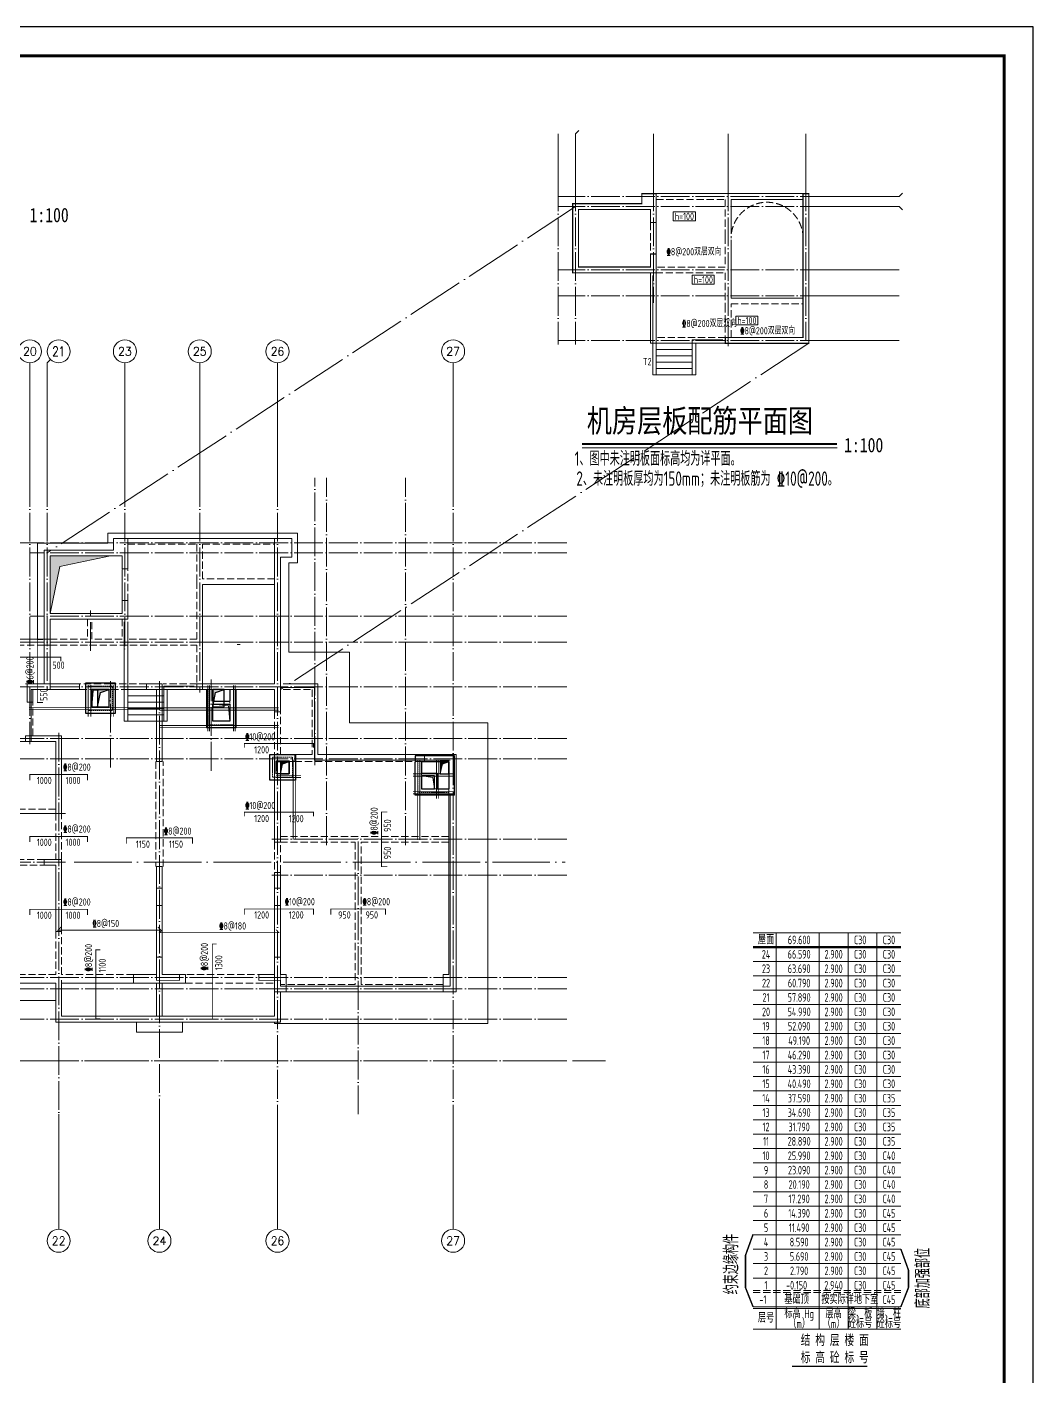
# Model space of a CAD drawing. Extents: x -129922 to 1190196, y -520662 to 139923.
# Drawn here: x 619136 to 654076, y -447265 to -400384 of the extents above; entities that cross this region are included whole.
import ezdxf
from ezdxf.enums import TextEntityAlignment as Align

# ---------------------------------------------------------------- set-up
doc = ezdxf.new("R2010")
doc.units = 0
doc.header["$LTSCALE"] = 1000
doc.header["$MEASUREMENT"] = 0
doc.linetypes.add('DASH', pattern=[0.35, 0.25, -0.1])
doc.linetypes.add('DOTE', pattern=[2.42, 2, -0.2, 0.02, -0.2])
for name, color, linetype, lineweight in [('A-平面-屋面线', 40, 'Continuous', 30), ('A-平面-楼梯电梯、台阶坡道', 2, 'Continuous', 15), ('A-平面-楼梯电梯、台阶坡道$J6-屋面层平面图-4', 2, 'Continuous', 15), ('A-平面-虚线', 8, 'DASH', 15), ('A-标注-轴号', 3, 'Continuous', 15), ('A-标注-轴号文字', 7, 'Continuous', 15), ('A-立面-看线', 8, 'Continuous', 9), ('A-轴线-塔楼', 1, 'DOTE', 9), ('A-轴线-隔墙', 41, 'DOTE', 9), ('S-墙柱-COLU', 50, 'Continuous', 20), ('S-墙柱-WALL', 6, 'Continuous', 20), ('S-大样-DIM', 3, 'Continuous', 20), ('S-大样-实线', 2, 'Continuous', 20), ('S-板-BEAM', 4, 'DASH', 20), ('S-板-BEAM-CON', 2, 'Continuous', 20), ('S-板-文字', 7, 'Continuous', 20), ('S-板-板厚', 191, 'Continuous', 20), ('S-板-板面填充', 251, 'Continuous', 20), ('S-板-楼板正筋', 107, 'Continuous', 20), ('S-板-楼板正筋文字', 107, 'Continuous', 20), ('S-板-楼板负筋', 1, 'Continuous', 20), ('S-板-楼板负筋文字', 7, 'Continuous', 20), ('S-板-模板线条', 140, 'Continuous', 20), ('S-板-洞口边线', 211, 'Continuous', 20), ('S-轴网-轴号', 3, 'Continuous', 20), ('S-轴网-轴线', 1, 'DOTE', 9), ('S-通用-TEXT', 7, 'Continuous', 20)]:
    doc.layers.add(name, color=color, linetype=linetype, lineweight=lineweight)
for name, color, linetype in [('HOLE', 5, 'Continuous'), ('HOLE_HATCH', 9, 'Continuous'), ('Y-云图图框', 7, 'Continuous')]:
    doc.layers.add(name, color=color, linetype=linetype)
doc.styles.add('_TCH_AXIS', font='COMPLEX.shx', dxfattribs={"bigfont": 'hztxt.shx'})
doc.styles.add('_YT_Name', font='', dxfattribs={"width": 0.8})
doc.styles.add('_YT_Sign_Text', font='ros.shx', dxfattribs={"width": 0.8, "bigfont": 'hztxt.shx'})
doc.styles.add('COMPLEX', font='COMPLEX')
doc.styles.get("Standard").update_dxf_attribs({"font": 'gbenor.shx', "bigfont": 'gbcbig.shx'})
doc.styles.add('TSSD_NORM', font='tssdeng.shx', dxfattribs={"width": 0.7, "bigfont": 'tssdchn.shx'})
doc.styles.add('TSSD_Rein', font='tssdeng.shx', dxfattribs={"width": 0.7, "bigfont": 'hztxt.shx'})
doc.styles.add('样式 1', font='tssdeng.shx', dxfattribs={"width": 0.7, "bigfont": 'tssdchn.shx'})
doc.styles.add('黑体', font='', dxfattribs={"width": 0.8})
doc.styles.get('_YT_Name').set_extended_font_data('SimHei')
doc.styles.get('黑体').set_extended_font_data('SimHei')

# ---------------------------------------------------------------- blocks, each defined once
blk = doc.blocks.new('ECMCTK_A1_横_单行图名--0')
at = {"color": 4}
blk.add_lwpolyline([(0, 0), (841, 0), (841, 594), (0, 594)], close=True, dxfattribs=at)
at = {"const_width": 1}
blk.add_lwpolyline([(25, 10), (831, 10), (831, 584), (25, 584)], close=True, dxfattribs=at)
at = {"color": 80, "flags": 3}
for tag, height, p in [('YTHQINS', 3, (34.31, 585.5)), ('ECMCKEY', 3, (292.07, 288.23)), ('YTTQINS', 5.62, (848.03, 12.81)), ('YTFRAME', 3, (652.76, 5.84)), ('YTBARCODE_T1', 3, (749.78, 5.95))]:
    blk.add_attdef(tag, text='', height=height, dxfattribs=at).set_placement(p, align=Align.MIDDLE_CENTER)
for tag, height, style, width, p in [('证书编号', 4, '_YT_Sign_Text', 0.8, (708.87, 43.81)), ('审查批准号', 4, '_YT_Sign_Text', 0.8, (761.06, 43.81)), ('工程号', 4, '_YT_Sign_Text', 0.5, (804.08, 44.12)), ('设计单位', 6, '_YT_Name', 0.8, (623.75, 38.6)), ('建设单位', 4, '_YT_Sign_Text', 0.8, (734.96, 36.11)), ('阶段', 4, '_YT_Sign_Text', 0.8, (804.08, 35.81)), ('项目号', 4, '_YT_Sign_Text', 0.5, (822.08, 33.72)), ('项目名称', 4, '_YT_Sign_Text', 0.8, (734.96, 28.11)), ('专业', 4, '_YT_Sign_Text', 0.8, (804.08, 27.31)), ('图纸编号', 4, '_YT_Sign_Text', 0.5, (803.93, 19.36)), ('图纸名称', 4.5, '_YT_Name', 0.8, (735.39, 15.06)), ('出图比例', 4.2, '_YT_Sign_Text', 0.8, (681.82, 11.78)), ('日期', 4, '_YT_Sign_Text', 0.5, (803.88, 12.13)), ('版本号', 4, '_YT_Sign_Text', 0.8, (822.08, 13))]:
    blk.add_attdef(tag, text='', height=height, dxfattribs=dict(style=style, width=width)).set_placement(p, align=Align.CENTER)
at = {"style": '_YT_Sign_Text', "width": 0.8, "flags": 3}
for tag, p, height in [('{审定人}', (605.87, 26.45), 6.24), ('{校对人}', (658.35, 26.53), 6.24), ('[审定人]', (590.95, 27.81), 4.1), ('[校对人]', (642.23, 27.82), 4.1), ('[审核人]', (591.01, 19.76), 4.1), ('{审核人}', (606.98, 18.44), 6.24), ('[设计人]', (642.47, 20.21), 4.1), ('{设计人}', (658.48, 18.54), 6.24), ('[项目负责人]', (590.78, 12.01), 4.1), ('{项目负责人}', (608.28, 10.72), 6.24), ('[专业负责人]', (642.74, 11.77), 4.1), ('{专业负责人}', (658.58, 10.36), 6.24)]:
    blk.add_attdef(tag, p, '', height=height, dxfattribs=at)
at = {"color": 80, "flags": 3}
for tag, p in [('YTQRCODE', (551.04, 11.91)), ('YTBZSIT', (25, 10)), ('EXT_TK_LEFT', (25, 10))]:
    blk.add_attdef(tag, p, '', height=3, dxfattribs=at)
blk = doc.blocks.new('27F')
at = {"layer": 'S-通用-TEXT'}
for p, q in [((1009, 15068), (6141, 15068)), ((1809, 15068), (1809, 1293)), ((3309, 15068), (3309, 1293)), ((4309, 1293), (4309, 15068)), ((5309, 1293), (5309, 15068)), ((1009, 14568), (6141, 14568)), ((1009, 14068), (6141, 14068)), ((1009, 13568), (6141, 13568)), ((1009, 13068), (6141, 13068)), ((1009, 12568), (6141, 12568)), ((1009, 12068), (6141, 12068)), ((1009, 11568), (6141, 11568)), ((1009, 11068), (6141, 11068)), ((1009, 10568), (6141, 10568)), ((1009, 10068), (6141, 10068)), ((1009, 9568), (6141, 9568)), ((1009, 9068), (6141, 9068)), ((1009, 8568), (6141, 8568)), ((1009, 8068), (6141, 8068)), ((1009, 7568), (6141, 7568)), ((1009, 7068), (6141, 7068)), ((1009, 6568), (6141, 6568)), ((1009, 6068), (6141, 6068)), ((1009, 5568), (6141, 5568)), ((1009, 5068), (6141, 5068)), ((1009, 4568), (6141, 4568)), ((1009, 4068), (6141, 4068)), ((1009, 3568), (6141, 3568)), ((1009, 3068), (6141, 3068)), ((1009, 2068), (6141, 2068)), ((1009, 2007), (6141, 2007)), ((1009, 1293), (6141, 1293))]:
    blk.add_line(p, q, dxfattribs=at)
at = {"layer": 'S-通用-TEXT', "linetype": 'DASH'}
for p, q in [((1009, 2629), (6141, 2629)), ((1009, 2568), (6141, 2568)), ((1009, 2568), (6141, 2568)), ((1009, 2568), (6141, 2568))]:
    blk.add_line(p, q, dxfattribs=at)
at = {"layer": 'S-通用-TEXT'}
for points in [[(1009, 4586, 50, 50, 0), (744, 3854, 50, 50, 0), (745, 2735, 50, 50, 0), (1009, 2068, 0, 0, 0)], [(6141, 4074, 50, 50, 0), (6406, 3342, 50, 50, 0), (6406, 2735, 50, 50, 0), (6141, 2068, 0, 0, 0)]]:
    blk.add_lwpolyline(points, format="xyseb", dxfattribs=at)
at = {"layer": 'S-通用-TEXT', "const_width": 50}
blk.add_lwpolyline([(2361, 0), (4977, 0)], dxfattribs=at)
at = {"layer": 'S-通用-TEXT', "style": 'TSSD_Rein', "width": 0.7}
for s, p in [('屋面', (1459, 14818)), ('69.600', (2609, 14818)), ('C30', (4728, 14818)), ('C30', (5728, 14818)), ('24', (1459, 14318)), ('66.590', (2609, 14318)), ('2.900', (3806, 14318)), ('C30', (4728, 14318)), ('C30', (5728, 14318)), ('23', (1459, 13818)), ('63.690', (2609, 13818)), ('2.900', (3806, 13818)), ('C30', (4728, 13818)), ('C30', (5728, 13818)), ('22', (1459, 13318)), ('60.790', (2609, 13318)), ('2.900', (3806, 13318)), ('C30', (4728, 13318)), ('C30', (5728, 13318)), ('21', (1459, 12818)), ('57.890', (2609, 12818)), ('2.900', (3806, 12818)), ('C30', (4728, 12818)), ('C30', (5728, 12818)), ('20', (1459, 12318)), ('54.990', (2609, 12318)), ('2.900', (3806, 12318)), ('C30', (4728, 12318)), ('C30', (5728, 12318)), ('19', (1459, 11818)), ('52.090', (2609, 11818)), ('2.900', (3806, 11818)), ('C30', (4728, 11818)), ('C30', (5728, 11818)), ('18', (1459, 11318)), ('49.190', (2609, 11318)), ('2.900', (3806, 11318)), ('C30', (4728, 11318)), ('C30', (5728, 11318)), ('17', (1459, 10818)), ('46.290', (2609, 10818)), ('2.900', (3806, 10818)), ('C30', (4728, 10818)), ('C30', (5728, 10818)), ('16', (1459, 10318)), ('43.390', (2609, 10318)), ('2.900', (3806, 10318)), ('C30', (4728, 10318)), ('C30', (5728, 10318)), ('15', (1459, 9818)), ('40.490', (2609, 9818)), ('2.900', (3806, 9818)), ('C30', (4728, 9818)), ('C30', (5728, 9818)), ('14', (1459, 9318)), ('37.590', (2609, 9318)), ('2.900', (3806, 9318)), ('C30', (4728, 9318)), ('13', (1459, 8818)), ('34.690', (2609, 8818)), ('2.900', (3806, 8818)), ('C30', (4728, 8818)), ('12', (1459, 8318)), ('31.790', (2609, 8318)), ('2.900', (3806, 8318)), ('C30', (4728, 8318)), ('11', (1459, 7818)), ('28.890', (2609, 7818)), ('2.900', (3806, 7818)), ('C30', (4728, 7818)), ('10', (1459, 7318)), ('25.990', (2609, 7318)), ('2.900', (3806, 7318)), ('C30', (4728, 7318)), ('C40', (5728, 7318)), ('9', (1459, 6818)), ('23.090', (2609, 6818)), ('2.900', (3806, 6818)), ('C30', (4728, 6818)), ('C40', (5728, 6818)), ('8', (1459, 6318)), ('20.190', (2609, 6318)), ('2.900', (3806, 6318)), ('C30', (4728, 6318)), ('C40', (5728, 6318)), ('7', (1459, 5818)), ('17.290', (2609, 5818)), ('2.900', (3806, 5818)), ('C30', (4728, 5818)), ('C40', (5728, 5818)), ('6', (1459, 5318)), ('14.390', (2609, 5318)), ('2.900', (3806, 5318)), ('C30', (4728, 5318)), ('5', (1459, 4818)), ('11.490', (2609, 4818)), ('2.900', (3806, 4818)), ('C30', (4728, 4818)), ('4', (1459, 4318)), ('8.590', (2609, 4318)), ('2.900', (3806, 4318)), ('C30', (4728, 4318)), ('3', (1459, 3818)), ('5.690', (2609, 3818)), ('2.900', (3806, 3818)), ('C30', (4728, 3818)), ('2', (1459, 3318)), ('2.790', (2609, 3318)), ('2.900', (3806, 3318)), ('C30', (4728, 3318)), ('1', (1459, 2818)), ('-0.150', (2520, 2818)), ('2.940', (3806, 2818)), ('C30', (4728, 2818)), ('-1', (1349, 2318)), ('基础顶', (2520, 2318)), ('按实际', (3806, 2318)), ('详地下室', (4792, 2318)), ('标高 Hg', (2609, 1827)), ('层高', (3806, 1827)), ('梁、板', (4726, 1833)), ('墙、柱', (5726, 1833)), ('层号', (1459, 1674)), ('（m）', (2609, 1475)), ('（m）', (3806, 1475)), ('砼标号', (4726, 1480)), ('砼标号', (5726, 1480))]:
    blk.add_text(s, height=300, dxfattribs=at).set_placement(p, align=Align.MIDDLE_CENTER)
at = {"layer": 'S-通用-TEXT', "color": 6, "style": 'TSSD_Rein', "width": 0.7}
for s, p in [('C35', (5728, 9318)), ('C35', (5728, 8818)), ('C35', (5728, 8318)), ('C35', (5728, 7818)), ('C45', (5728, 5318)), ('C45', (5728, 4818)), ('C45', (5728, 4318)), ('C45', (5728, 3818)), ('C45', (5728, 3318)), ('C45', (5728, 2818)), ('C45', (5728, 2318))]:
    blk.add_text(s, height=300, dxfattribs=at).set_placement(p, align=Align.MIDDLE_CENTER)
at = {"layer": 'S-通用-TEXT', "color": 7, "style": 'TSSD_Rein', "width": 0.7}
for s, p in [('约束边缘构件', (500, 2502)), ('底部加强部位', (7150, 2013))]:
    blk.add_text(s, height=500, rotation=90, dxfattribs=at).set_placement(p)
at = {"layer": 'S-通用-TEXT', "style": 'TSSD_NORM', "width": 0.7}
for s, p in [('结 构 层 楼 面 ', (2665, 706)), ('标 高 砼 标 号', (2665, 106))]:
    blk.add_text(s, height=400, dxfattribs=at).set_placement(p)
blk = doc.blocks.new('24F')
at = {"layer": 'S-通用-TEXT'}
blk.add_blockref('27F', (0, 0), dxfattribs=at)
blk = doc.blocks.new('sgfhgfjhg')
at = {"layer": 'S-墙柱-WALL'}
for points in [[(6323613, -1484957), (6323613, -1483907), (6323113, -1483907), (6323113, -1484307), (6320713, -1484307), (6320713, -1487607), (6320913, -1487607), (6320913, -1486707), (6323613, -1486707), (6323613, -1486057), (6323413, -1486057), (6323413, -1486507), (6320913, -1486507), (6320913, -1484507), (6323413, -1484507), (6323413, -1484957)], [(6328913, -1484557), (6328913, -1489927), (6328713, -1489927), (6328713, -1489157), (6326013, -1489157), (6326013, -1488957), (6326113, -1488957), (6326113, -1488957), (6328713, -1488957), (6328713, -1483907), (6329313, -1483907), (6329313, -1484557)], [(6320313, -1489597), (6320113, -1489597), (6320113, -1488957), (6321938, -1488957), (6321938, -1489157), (6320313, -1489157)], [(6324263, -1488957), (6324813, -1488957), (6324813, -1491657), (6324613, -1491657), (6324613, -1489157), (6324263, -1489157)], [(6321313, -1493457), (6321113, -1493457), (6321113, -1490957), (6320063, -1490957), (6320063, -1490757), (6321313, -1490757)], [(6328913, -1494457), (6328713, -1494457), (6328713, -1491407), (6329413, -1491407), (6329413, -1491657), (6328913, -1491657)], [(6333923, -1491407), (6335013, -1491407), (6335013, -1499657), (6334563, -1499657), (6334563, -1499057), (6334763, -1499057), (6334763, -1491657), (6333923, -1491657)], [(6321313, -1497557), (6321113, -1497557), (6321113, -1495257), (6320713, -1495257), (6320713, -1495057), (6321313, -1495057)], [(6324813, -1495307), (6324813, -1499057), (6325613, -1499057), (6325613, -1499357), (6323813, -1499357), (6323813, -1499057), (6324613, -1499057), (6324613, -1495307)], [(6328913, -1495507), (6328913, -1499057), (6329113, -1499057), (6329113, -1499657), (6328713, -1499657), (6328713, -1495507)]]:
    blk.add_lwpolyline(points, close=True, dxfattribs=at)
blk = doc.blocks.new('dsjhgkjhgk')
at = {"layer": 'S-板-BEAM'}
for p, q in [((6624691, -1595604), (6627091, -1595604)), ((6627091, -1595604), (6627091, -1596904)), ((6627291, -1595604), (6629791, -1595604)), ((6627291, -1596804), (6627291, -1595604)), ((6624691, -1597579), (6624691, -1596479)), ((6627091, -1596904), (6627091, -1598904)), ((6629791, -1596804), (6627291, -1596804)), ((6623291, -1598204), (6623291, -1598904)), ((6623441, -1598904), (6623441, -1598204)), ((6624491, -1598204), (6624491, -1598904)), ((6624691, -1598904), (6624691, -1598204)), ((6623291, -1598904), (6621991, -1598904)), ((6624491, -1598904), (6623441, -1598904)), ((6627091, -1598904), (6624691, -1598904)), ((6615241, -1599104), (6621791, -1599104)), ((6621991, -1599104), (6623366, -1599104)), ((6621991, -1600454), (6621991, -1599104)), ((6623366, -1599104), (6627091, -1599104)), ((6627091, -1599104), (6627091, -1600454)), ((6624116, -1600454), (6623016, -1600454)), ((6625341, -1600454), (6624116, -1600454)), ((6627091, -1600454), (6625916, -1600454)), ((6623016, -1600654), (6624116, -1600654)), ((6624116, -1600654), (6625341, -1600654)), ((6625916, -1600654), (6627491, -1600654)), ((6630091, -1600654), (6631091, -1600654)), ((6631091, -1600654), (6631091, -1602904)), ((6621391, -1602254), (6621391, -1601094)), ((6629791, -1601424), (6629791, -1602904)), ((6629991, -1602904), (6629991, -1601424)), ((6619591, -1602454), (6621391, -1602454)), ((6625666, -1603154), (6625666, -1606804)), ((6625916, -1606804), (6625916, -1603154)), ((6630491, -1603154), (6631191, -1603154)), ((6631191, -1603154), (6634316, -1603154)), ((6634316, -1603154), (6635001, -1603154)), ((6622191, -1604804), (6615991, -1604804)), ((6619191, -1604954), (6622191, -1604954)), ((6622191, -1604954), (6622191, -1606554)), ((6622391, -1606554), (6622391, -1604954)), ((6629791, -1605954), (6629791, -1607004)), ((6635841, -1605754), (6629991, -1605754)), ((6629991, -1607004), (6629991, -1605954)), ((6629991, -1605954), (6632591, -1605954)), ((6632591, -1605954), (6632591, -1610904)), ((6632791, -1605954), (6635841, -1605954)), ((6632791, -1610904), (6632791, -1605954)), ((6621791, -1606554), (6616391, -1606554)), ((6616391, -1606754), (6621791, -1606754)), ((6622191, -1609054), (6622191, -1610554)), ((6622391, -1610554), (6622391, -1609054)), ((6622191, -1610554), (6619991, -1610554)), ((6624891, -1610554), (6622391, -1610554)), ((6629791, -1610554), (6626691, -1610554)), ((6626691, -1610854), (6629791, -1610854)), ((6632591, -1610904), (6629991, -1610904)), ((6635641, -1610904), (6632791, -1610904))]:
    blk.add_line(p, q, dxfattribs=at)
at = {"layer": 'S-板-BEAM-CON'}
for p, q in [((6627191, -1595404), (6624691, -1595404)), ((6629791, -1595404), (6627191, -1595404)), ((6624491, -1596479), (6624491, -1597579)), ((6627291, -1597004), (6629791, -1597004)), ((6627291, -1600654), (6627291, -1597004)), ((6621991, -1598904), (6615041, -1598904)), ((6621791, -1599104), (6621791, -1600454)), ((6631291, -1600454), (6630091, -1600454)), ((6631291, -1602904), (6631291, -1600454)), ((6631091, -1602904), (6630491, -1602904)), ((6634316, -1602904), (6631291, -1602904)), ((6635001, -1602904), (6634316, -1602904)), ((6619991, -1610854), (6622191, -1610854)), ((6622191, -1610854), (6622191, -1612204)), ((6622391, -1610854), (6624891, -1610854)), ((6622391, -1612004), (6622391, -1610854)), ((6625691, -1610854), (6625691, -1612004)), ((6625891, -1612004), (6625891, -1610854)), ((6629791, -1611154), (6629791, -1612004)), ((6629991, -1611154), (6632691, -1611154)), ((6629991, -1612204), (6629991, -1611154)), ((6632691, -1611154), (6635641, -1611154)), ((6622191, -1612204), (6629991, -1612204)), ((6625691, -1612004), (6622391, -1612004)), ((6629791, -1612004), (6625891, -1612004))]:
    blk.add_line(p, q, dxfattribs=at)
at = {"layer": 'S-板-模板线条'}
for p, q in [((6615291, -1598904), (6621701, -1598904)), ((6615291, -1599004), (6621741, -1599004)), ((6621791, -1599194), (6621791, -1600454)), ((6621991, -1599104), (6621991, -1600654)), ((6632391, -1599354), (6632391, -1601804)), ((6621791, -1600454), (6621141, -1600454)), ((6621341, -1600654), (6621341, -1602454)), ((6621991, -1600654), (6621341, -1600654)), ((6629991, -1600574), (6631171, -1600574)), ((6631171, -1600574), (6631171, -1603104)), ((6632391, -1601804), (6637191, -1601804)), ((6637191, -1601804), (6637191, -1612254)), ((6621341, -1602454), (6616841, -1602454)), ((6631171, -1603104), (6635891, -1603104)), ((6635890, -1604274), (6635891, -1610954)), ((6622391, -1612004), (6622391, -1610754)), ((6629791, -1610754), (6629791, -1612004)), ((6629991, -1610954), (6629991, -1610754)), ((6635891, -1610954), (6629991, -1610954)), ((6622191, -1611454), (6615991, -1611454)), ((6622191, -1612204), (6622191, -1611454)), ((6622291, -1612204), (6622191, -1612204)), ((6629991, -1612204), (6622291, -1612204)), ((6629791, -1612004), (6622391, -1612004)), ((6637191, -1612254), (6629791, -1612254))]:
    blk.add_line(p, q, dxfattribs=at)
for points in [[(6621551, -1598904), (6621551, -1595564), (6624001, -1595564), (6624001, -1595214), (6630581, -1595214), (6630581, -1596244), (6630281, -1596244), (6630281, -1599354), (6632391, -1599354)], [(6626591, -1612204), (6626591, -1612554), (6624991, -1612554), (6624991, -1612204)], [(6629791, -1612254), (6629791, -1612204)]]:
    blk.add_lwpolyline(points, dxfattribs=at)
blk = doc.blocks.new('_AXISO')
blk.add_circle((0, 0), 0.5)
at = {"layer": 'S-板-文字', "style": 'COMPLEX', "width": 1.041667}
blk.add_attdef('A', text='', height=0.56, dxfattribs=at).set_placement((-0.25, -0.28), (0.25, -0.28), align=Align.FIT)
blk = doc.blocks.new('ZHOUWANG3')
at = {"layer": 'A-标注-轴号'}
for p, q in [((121152, 248942), (121152, 252942)), ((121869, 253059), (121752, 252942)), ((121752, 248942), (121752, 252942)), ((124452, 248942), (124452, 252942)), ((127052, 248942), (127052, 252942)), ((129752, 248942), (129752, 252942)), ((135852, 248942), (135852, 252942)), ((122152, 226834), (122152, 222834)), ((125652, 226834), (125652, 222834)), ((129752, 226834), (129752, 222834)), ((135852, 226834), (135852, 222834))]:
    blk.add_line(p, q, dxfattribs=at)
at = {"layer": 'A-轴线-塔楼', "linetype": 'DOTE', "ltscale": 0.5}
for p, q in [((121152, 248942), (121152, 239686)), ((121752, 248942), (121752, 241550)), ((124452, 248942), (124452, 242986)), ((127052, 248942), (127052, 241486)), ((129752, 248942), (129752, 226834)), ((135852, 248942), (135852, 226834)), ((139798, 246686), (85362, 246686)), ((139798, 246336), (121152, 246336)), ((139798, 244136), (121152, 244136)), ((139798, 243236), (85362, 243236)), ((139798, 241686), (85362, 241686)), ((125652, 241886), (125652, 226834)), ((122152, 240086), (122152, 225988)), ((139798, 239886), (85362, 239886)), ((139798, 239186), (85362, 239186)), ((122394, 235586), (101608, 235586)), ((139798, 231586), (85362, 231586)), ((139798, 228686), (85362, 228686))]:
    blk.add_line(p, q, dxfattribs=at)
at = {"layer": 'A-轴线-隔墙', "ltscale": 0.5}
for p, q in [((131052, 238966), (131052, 248942)), ((131452, 236186), (131452, 248942)), ((134202, 236186), (134202, 248942)), ((123252, 242936), (123252, 244336)), ((127452, 238770), (127452, 241936)), ((123952, 238886), (123952, 241886)), ((122394, 237286), (101608, 237286)), ((139798, 236386), (129552, 236386)), ((132552, 226834), (132552, 236486)), ((139798, 235136), (129552, 235136)), ((139798, 231186), (85362, 231186)), ((139798, 230136), (85362, 230136))]:
    blk.add_line(p, q, dxfattribs=at)
at = {"layer": 'A-标注-轴号'}
ref = blk.add_blockref('_AXISO', (121152, 253342), dxfattribs=dict(at, xscale=800, yscale=800, zscale=800))
ref.add_attrib('A', '20', dxfattribs={"layer": 'A-标注-轴号文字', "height": 294.3, "style": '_TCH_AXIS'}).set_placement((120914, 253195), (121390, 253195), align=Align.FIT)
ref = blk.add_blockref('_AXISO', (122152, 253342), dxfattribs=dict(at, xscale=800, yscale=800, zscale=800))
ref.add_attrib('A', '21', dxfattribs={"layer": 'A-标注-轴号文字', "height": 328.4, "style": '_TCH_AXIS'}).set_placement((121925, 253178), (122379, 253178), align=Align.FIT)
ref = blk.add_blockref('_AXISO', (124452, 253342), dxfattribs=dict(at, xscale=800, yscale=800, zscale=800))
ref.add_attrib('A', '23', dxfattribs={"layer": 'A-标注-轴号文字', "height": 294.3, "style": '_TCH_AXIS'}).set_placement((124214, 253195), (124690, 253195), align=Align.FIT)
ref = blk.add_blockref('_AXISO', (127052, 253342), dxfattribs=dict(at, xscale=800, yscale=800, zscale=800))
ref.add_attrib('A', '25', dxfattribs={"layer": 'A-标注-轴号文字', "height": 294.3, "style": '_TCH_AXIS'}).set_placement((126814, 253195), (127290, 253195), align=Align.FIT)
ref = blk.add_blockref('_AXISO', (129752, 253342), dxfattribs=dict(at, xscale=800, yscale=800, zscale=800))
ref.add_attrib('A', '26', dxfattribs={"layer": 'A-标注-轴号文字', "height": 294.3, "style": '_TCH_AXIS'}).set_placement((129514, 253195), (129990, 253195), align=Align.FIT)
ref = blk.add_blockref('_AXISO', (135852, 253342), dxfattribs=dict(at, xscale=800, yscale=800, zscale=800))
ref.add_attrib('A', '27', dxfattribs={"layer": 'A-标注-轴号文字', "height": 294.3, "style": '_TCH_AXIS'}).set_placement((135614, 253195), (136090, 253195), align=Align.FIT)
ref = blk.add_blockref('_AXISO', (122152, 222434), dxfattribs=dict(at, xscale=800, yscale=800, zscale=800))
ref.add_attrib('A', '22', dxfattribs={"layer": 'A-标注-轴号文字', "height": 294.3, "style": '_TCH_AXIS'}).set_placement((121914, 222286), (122390, 222286), align=Align.FIT)
ref = blk.add_blockref('_AXISO', (125652, 222434), dxfattribs=dict(at, xscale=800, yscale=800, zscale=800))
ref.add_attrib('A', '24', dxfattribs={"layer": 'A-标注-轴号文字', "height": 282.2, "style": '_TCH_AXIS'}).set_placement((125410, 222293), (125894, 222293), align=Align.FIT)
ref = blk.add_blockref('_AXISO', (129752, 222434), dxfattribs=dict(at, xscale=800, yscale=800, zscale=800))
ref.add_attrib('A', '26', dxfattribs={"layer": 'A-标注-轴号文字', "height": 294.3, "style": '_TCH_AXIS'}).set_placement((129514, 222286), (129990, 222286), align=Align.FIT)
ref = blk.add_blockref('_AXISO', (135852, 222434), dxfattribs=dict(at, xscale=800, yscale=800, zscale=800))
ref.add_attrib('A', '27', dxfattribs={"layer": 'A-标注-轴号文字', "height": 294.3, "style": '_TCH_AXIS'}).set_placement((135614, 222286), (136090, 222286), align=Align.FIT)
blk = doc.blocks.new('sgjhfgjhgj')
at = {"layer": 'HOLE_HATCH', "ltscale": 0.5}
for points in [[(295419, 605212), (295819, 605212), (295519, 605112), (295419, 604612)], [(299419, 605212), (299819, 605212), (299519, 605112), (299419, 604612)], [(301769, 602712), (302069, 602712), (301844, 602637), (301769, 602292)], [(307319, 602712), (307619, 602712), (307394, 602637), (307319, 602292)]]:
    blk.add_hatch(color=256, dxfattribs=at).paths.add_polyline_path(points)
at = {"layer": 'HOLE', "ltscale": 0.5}
for points in [[(295419, 604612), (295819, 604612), (295819, 605212), (295419, 605212)], [(299419, 604612), (299819, 604612), (299819, 605212), (299419, 605212)], [(301769, 602292), (302069, 602292), (302069, 602712), (301769, 602712)], [(307319, 602292), (307619, 602292), (307619, 602712), (307319, 602712)]]:
    blk.add_lwpolyline(points, close=True, dxfattribs=at)
for points in [[(295419, 604612), (295519, 605112), (295819, 605212)], [(299419, 604612), (299519, 605112), (299819, 605212)], [(301769, 602292), (301844, 602637), (302069, 602712)], [(307319, 602292), (307394, 602637), (307619, 602712)]]:
    blk.add_lwpolyline(points, dxfattribs=at)
blk = doc.blocks.new('FD2')
at = {"layer": 'A-平面-屋面线', "ltscale": 0.2}
for points in [[(335694, 730530), (336584, 730530), (336584, 731420), (335694, 731420)], [(335914, 730750), (336364, 730750), (336364, 731200), (335914, 731200)]]:
    blk.add_lwpolyline(points, close=True, dxfattribs=at)
at = {"layer": 'A-平面-虚线', "ltscale": 0.2}
for points in [[(335794, 730630), (336484, 730630), (336484, 731320), (335794, 731320)], [(335914, 730750), (336364, 730750), (336364, 731200), (335914, 731200)]]:
    blk.add_lwpolyline(points, close=True, dxfattribs=at)
at = {"layer": 'A-立面-看线'}
blk.add_lwpolyline([(335914, 730750), (335964, 731175), (336364, 731200)], dxfattribs=at)
blk.add_lwpolyline([(335944, 730750), (336364, 730750), (336364, 731050), (335944, 731050)], close=True, dxfattribs=at)
blk = doc.blocks.new('FD3')
at = {"layer": 'A-平面-屋面线'}
for p, q in [((775208, 667409), (775208, 668729)), ((775428, 668729), (775428, 668329)), ((776028, 668329), (776028, 668709)), ((776248, 668729), (776248, 667409)), ((776028, 668329), (775428, 668329)), ((776248, 667409), (775208, 667409))]:
    blk.add_line(p, q, dxfattribs=at)
blk.add_lwpolyline([(775428, 668229), (775428, 667629), (776028, 667629), (776028, 668229)], close=True, dxfattribs=at)
at = {"layer": 'A-平面-虚线', "linetype": 'DASH', "ltscale": 0.2}
for p, q in [((775308, 668726), (775308, 667509)), ((775428, 668729), (775428, 667629)), ((776028, 667629), (776028, 668709)), ((776148, 667509), (776148, 668729)), ((775428, 667629), (776028, 667629)), ((775308, 667509), (776148, 667509))]:
    blk.add_line(p, q, dxfattribs=at)
blk.add_lwpolyline([(775628, 668129), (775628, 668729), (776028, 668729), (776028, 668129)], close=True, dxfattribs=at)
at = {"layer": 'A-立面-看线'}
blk.add_lwpolyline([(776028, 668229), (775480, 668169), (775428, 667629)], dxfattribs=at)
blk = doc.blocks.new('FD1')
at = {"layer": 'A-平面-屋面线', "ltscale": 0.2}
for points in [[(739026, 652742), (740066, 652742), (740066, 653782), (739026, 653782)], [(739246, 652962), (739846, 652962), (739846, 653562), (739246, 653562)]]:
    blk.add_lwpolyline(points, close=True, dxfattribs=at)
at = {"layer": 'A-平面-虚线', "ltscale": 0.2}
for points in [[(739126, 652842), (739966, 652842), (739966, 653682), (739126, 653682)], [(739246, 652962), (739846, 652962), (739846, 653562), (739246, 653562)]]:
    blk.add_lwpolyline(points, close=True, dxfattribs=at)
at = {"layer": 'A-立面-看线'}
blk.add_lwpolyline([(739246, 652962), (739296, 653537), (739846, 653562)], dxfattribs=at)
blk.add_lwpolyline([(739446, 652962), (739846, 652962), (739846, 653562), (739446, 653562)], close=True, dxfattribs=at)
blk = doc.blocks.new('FD6')
at = {"layer": 'A-平面-屋面线'}
for p, q in [((737450, 640921), (737450, 640521)), ((737670, 641121), (737670, 640901)), ((737670, 639751), (737670, 640901)), ((737450, 640521), (736900, 640521)), ((736900, 640521), (736900, 639971)), ((737000, 640421), (737450, 640421)), ((737000, 639971), (737000, 640421)), ((737450, 640421), (737450, 639971)), ((736900, 639971), (736500, 639971)), ((737450, 639971), (737000, 639971)), ((736300, 639751), (737670, 639751))]:
    blk.add_line(p, q, dxfattribs=at)
for points in [[(736300, 639751), (736300, 641121), (737670, 641121)], [(737450, 640921), (736500, 640921), (736500, 639971)]]:
    blk.add_lwpolyline(points, dxfattribs=at)
at = {"layer": 'A-平面-虚线', "linetype": 'DASH', "ltscale": 0.2}
for p, q in [((737450, 639971), (737450, 640921)), ((737570, 639851), (737570, 640921)), ((736500, 639971), (737450, 639971)), ((736500, 639851), (737570, 639851))]:
    blk.add_line(p, q, dxfattribs=at)
blk.add_lwpolyline([(736800, 640501), (736500, 640501), (736500, 640921), (736800, 640921)], close=True, dxfattribs=at)
for points in [[(737570, 640921), (737450, 640921)], [(736500, 639851), (736500, 639751)]]:
    blk.add_lwpolyline(points, dxfattribs=at)
at = {"layer": 'A-立面-看线'}
blk.add_lwpolyline([(737000, 639971), (737059, 640369), (737450, 640421)], dxfattribs=at)

msp = doc.modelspace()

# ---------------------------------------------------------------- hatches: boundary and pattern name
at = {"layer": 'S-板-板面填充'}
h = msp.add_hatch(color=256, dxfattribs=at)
h.dxf.hatch_style = 1
h.paths.add_polyline_path([(622036.2, -418762.6), (619936.2, -418762.6), (619936.2, -420762.6), (620281.6, -419133.1)])

# ---------------------------------------------------------------- linework, layer by layer
at = {"layer": 'A-平面-楼梯电梯、台阶坡道', "elevation": 0}
for points in [[(640870.1, -409015.6), (640870.1, -412475.6), (640990.1, -412475.6), (640990.1, -409015.6)], [(640990.1, -411375.6), (640870.1, -411375.6)], [(642240.1, -411375.6), (640990.1, -411375.6)], [(642240.1, -411595.6), (640990.1, -411595.6)], [(642240.1, -411255.6), (642240.1, -412475.6), (642360.1, -412475.6), (642360.1, -411375.6)], [(643300.1, -411255.6), (642240.1, -411255.6), (642240.1, -411255.6)], [(642360.1, -411375.6), (642240.1, -411375.6)], [(643300.1, -411375.6), (642360.1, -411375.6), (642360.1, -411375.6)], [(642240.1, -411815.6), (640990.1, -411815.6)], [(642240.1, -412035.6), (640990.1, -412035.6)], [(642240.1, -412255.6), (640990.1, -412255.6)], [(642240.1, -412475.6), (640990.1, -412475.6)], [(622516.2, -421052.6), (622516.2, -424512.6), (622636.2, -424512.6), (622636.2, -421052.6)], [(623886.2, -423292.6), (623886.2, -424512.6), (624006.2, -424512.6), (624006.2, -423412.6)], [(624946.2, -423292.6), (623886.2, -423292.6), (623886.2, -423292.6)], [(622636.2, -423412.6), (622516.2, -423412.6)], [(623886.2, -423412.6), (622636.2, -423412.6)], [(623886.2, -423632.6), (622636.2, -423632.6)], [(624006.2, -423412.6), (623886.2, -423412.6)], [(624946.2, -423412.6), (624006.2, -423412.6), (624006.2, -423412.6)], [(623886.2, -423852.6), (622636.2, -423852.6)], [(623886.2, -424072.6), (622636.2, -424072.6)], [(623886.2, -424292.6), (622636.2, -424292.6)], [(623886.2, -424512.6), (622636.2, -424512.6)]]:
    msp.add_lwpolyline(points, dxfattribs=at)
at = {"layer": 'A-平面-楼梯电梯、台阶坡道$J6-屋面层平面图-4'}
msp.add_line((626536.2, -421842.6), (626436.2, -421842.6), dxfattribs=at)
at = {"layer": 'S-墙柱-COLU', "const_width": 30}
for points in [[(623836.2, -430312.6), (623636.2, -430312.6), (623636.2, -430912.6), (623836.2, -430912.6)], [(627936.2, -430312.6), (627736.2, -430312.6), (627736.2, -430912.6), (627936.2, -430912.6)], [(623636.2, -433512.6), (623636.2, -432712.6), (623836.2, -432712.6), (623836.2, -433312.6), (624436.2, -433312.6), (624436.2, -433512.6)], [(627936.2, -433512.6), (627936.2, -432712.6), (627736.2, -432712.6), (627736.2, -433312.6), (627186.2, -433312.6), (627186.2, -433512.6)]]:
    msp.add_lwpolyline(points, close=True, dxfattribs=at)
at = {"layer": 'S-墙柱-WALL', "const_width": 40}
for points in [[(638090.1, -408925.6), (640990.1, -408925.6), (640990.1, -408275.6), (640790.1, -408275.6), (640790.1, -408725.6), (638290.1, -408725.6), (638290.1, -406725.6), (640790.1, -406725.6), (640790.1, -407175.6), (640990.1, -407175.6), (640990.1, -406175.6), (640490.1, -406175.6), (640490.1, -406525.6), (638090.1, -406525.6)], [(646090.1, -406175.6), (646290.1, -406175.6), (646290.1, -411375.6), (643390.1, -411375.6), (643390.1, -411175.6), (646090.1, -411175.6)]]:
    msp.add_lwpolyline(points, close=True, dxfattribs=at)
at = {"layer": 'S-大样-实线', "linetype": 'DASH'}
msp.add_arc((644840.1, -407725.6), 1250, 0, 180, dxfattribs=at)
at = {"layer": 'S-板-BEAM'}
for p, q in [((640990.1, -406375.6), (643390.1, -406375.6)), ((643390.1, -406375.6), (643390.1, -407675.6)), ((640790.1, -407200.6), (640790.1, -408300.6)), ((643390.1, -407675.6), (643390.1, -408725.6)), ((643390.1, -408725.6), (640970.1, -408725.6)), ((640970.1, -408925.6), (643390.1, -408925.6)), ((640990.1, -411175.6), (640990.1, -408925.6)), ((643390.1, -408925.6), (643390.1, -410050.6)), ((643390.1, -410050.6), (643390.1, -411175.6)), ((643590.1, -410005.6), (646090.1, -410005.6)), ((643590.1, -411175.6), (643590.1, -410005.6)), ((643390.1, -411175.6), (640990.1, -411175.6))]:
    msp.add_line(p, q, dxfattribs=at)
at = {"layer": 'S-板-BEAM-CON'}
for p, q in [((643490.1, -406175.6), (640990.1, -406175.6)), ((645690.1, -406175.6), (643490.1, -406175.6)), ((643590.1, -406375.6), (645690.1, -406375.6)), ((643590.1, -407575.6), (643590.1, -406375.6)), ((646090.1, -406175.6), (645690.1, -406175.6)), ((645690.1, -406375.6), (646090.1, -406375.6)), ((640990.1, -408300.6), (640990.1, -407200.6)), ((643590.1, -408825.6), (643590.1, -407775.6)), ((640790.1, -408925.6), (640790.1, -411375.6)), ((643590.1, -409805.6), (643590.1, -408825.6)), ((646090.1, -409805.6), (643590.1, -409805.6)), ((640790.1, -411375.6), (643390.1, -411375.6))]:
    msp.add_line(p, q, dxfattribs=at)
at = {"layer": 'S-板-板厚'}
for points in [[(642349.4, -406806.4), (641579, -406806.4), (641579, -407116.7), (642349.4, -407116.7)], [(643006.4, -409010.2), (642236.1, -409010.2), (642236.1, -409320.4), (643006.4, -409320.4)], [(644519.8, -410428.1), (643749.5, -410428.1), (643749.5, -410738.3), (644519.8, -410738.3)]]:
    msp.add_lwpolyline(points, close=True, dxfattribs=at)
at = {"layer": 'S-板-楼板正筋', "const_width": 30}
for points in [[(621261.7, -423255.1), (621261.7, -424348)], [(621356.2, -423255.1), (621356.2, -424348)], [(622051.5, -423255.1), (622051.5, -424348)], [(622146, -423255.1), (622146, -424348)], [(625417.4, -423260.1), (625417.4, -424861)], [(625472.9, -423260.1), (625472.9, -424861)], [(626310.6, -423260.1), (626310.6, -424861)], [(626366.1, -423260.1), (626366.1, -424861)], [(623757, -424039.1), (619201.3, -424039.1)], [(623757, -424106.6), (619201.3, -424106.6)], [(623729.1, -424047.6), (627879.3, -424047.6)], [(623729.1, -424125.6), (627879.3, -424125.6)], [(623729.1, -424655.2), (627879.3, -424655.2)], [(623729.1, -424733.2), (627879.3, -424733.2)], [(628378.3, -425847.1), (628378.3, -428629.6)], [(628454.8, -425847.1), (628454.8, -428629.6)], [(632706.1, -425847.1), (632706.1, -428634.7)], [(632782.6, -425847.1), (632782.6, -428634.7)], [(633355.8, -425847.1), (633355.8, -427202.4)], [(633432.3, -425847.1), (633432.3, -427202.4)], [(627783.3, -426392.6), (628653.4, -426392.6)], [(627783.3, -426468.6), (628653.4, -426468.6)], [(632547.6, -426340.6), (633968.8, -426340.6)], [(632547.6, -426416.6), (633968.8, -426416.6)], [(632547.6, -426958.6), (633968.8, -426958.6)], [(632547.6, -427034.6), (633968.8, -427034.6)], [(620323.1, -431662.5), (620217.1, -431768.6), (623785.3, -431768.6), (623679.2, -431662.5)], [(623842.3, -431750), (623736.2, -431856.1), (627886.2, -431856.1), (627780.1, -431750)]]:
    msp.add_lwpolyline(points, dxfattribs=at)
at = {"layer": 'S-板-楼板负筋'}
for points, const_width in [([(619695.6, -423862.6), (619495.6, -423862.6), (619495.6, -421667.4), (619695.6, -421667.4)], 30), ([(612361.2, -422431.3), (612361.2, -422281.3), (620311.2, -422281.3), (620311.2, -422431.3)], 35), ([(626686.2, -425432.1), (626686.2, -425282.1), (629086.2, -425282.1), (629086.2, -425432.1)], 30), ([(619236.2, -426562.6), (619236.2, -426362.6), (621236.2, -426362.6), (621236.2, -426562.6)], 30), ([(626686.2, -427820.1), (626686.2, -427670.1), (629086.2, -427670.1), (629086.2, -427820.1)], 30), ([(631648.7, -429562.6), (631448.7, -429562.6), (631448.7, -427662.6), (631648.7, -427662.6)], 30), ([(619236.2, -428712.6), (619236.2, -428512.6), (621236.2, -428512.6), (621236.2, -428712.6)], 30), ([(622586.2, -428760.1), (622586.2, -428560.1), (624886.2, -428560.1), (624886.2, -428760.1)], 30), ([(619236.2, -431249.1), (619236.2, -431049.1), (621236.2, -431049.1), (621236.2, -431249.1)], 30), ([(626686.2, -431237.6), (626686.2, -431037.6), (629086.2, -431037.6), (629086.2, -431237.6)], 30), ([(629686.2, -431237.6), (629686.2, -431037.6), (631586.2, -431037.6), (631586.2, -431237.6)], 30), ([(625722, -434862), (625572, -434862), (625572, -432252.6), (625722, -432252.6)], 30), ([(621678.6, -434851.4), (621528.6, -434851.4), (621528.6, -432452.6), (621678.6, -432452.6)], 30)]:
    msp.add_lwpolyline(points, dxfattribs=dict(at, const_width=const_width))
at = {"layer": 'S-板-洞口边线'}
msp.add_lwpolyline([(622036.2, -418762.6), (619936.2, -418762.6), (619936.2, -420762.6), (620281.6, -419133.1)], close=True, dxfattribs=at)
at = {"layer": 'S-轴网-轴号'}
for p, q in [((637589.9, -405789.6), (637589.9, -404097.7)), ((638307.1, -403980.6), (638189.9, -404097.7)), ((638189.9, -405789.6), (638189.9, -404097.7)), ((640889.9, -405789.6), (640889.9, -404097.7)), ((643489.9, -405789.6), (643489.9, -404097.7)), ((646189.9, -405789.6), (646189.9, -404097.7)), ((646989.6, -406275.6), (649423.7, -406275.6)), ((649540.8, -406158.4), (649423.7, -406275.6)), ((646989.6, -406625.6), (649423.7, -406625.6)), ((649540.8, -406742.7), (649423.7, -406625.6)), ((646989.6, -408825.6), (649423.7, -408825.6)), ((646989.6, -409725.6), (649423.7, -409725.6)), ((646989.6, -411275.6), (649423.7, -411275.6))]:
    msp.add_line(p, q, dxfattribs=at)
at = {"layer": 'S-轴网-轴线', "ltscale": 0.5}
for p, q in [((637589.9, -405789.6), (637589.9, -411418.6)), ((638189.9, -405789.6), (638189.9, -411418.6)), ((640890.1, -405789.6), (640890.1, -409975.6)), ((643490.1, -405789.6), (643490.1, -411475.6)), ((646989.6, -406275.6), (637589.9, -406275.6)), ((646989.6, -406625.6), (637589.9, -406625.6)), ((646989.6, -408825.6), (637589.9, -408825.6)), ((646989.6, -409725.6), (637589.9, -409725.6)), ((646989.6, -411275.6), (637589.9, -411275.6))]:
    msp.add_line(p, q, dxfattribs=at)
msp.add_lwpolyline([(646189.9, -405789.6), (646189.9, -411275.6)], dxfattribs=at)
at = {"layer": 'S-轴网-轴线'}
for points in [[(638189.9, -406625.6), (619836.1, -418662.6)], [(646290.1, -411375.6), (627936.2, -423412.6)], [(620778, -429412.6), (637822.8, -429412.6)], [(582417.8, -436312.6), (639232.7, -436312.6)]]:
    msp.add_lwpolyline(points, dxfattribs=at)
at = {"layer": 'S-通用-TEXT'}
for points, const_width in [([(638415.9, -414871.5), (647271.6, -414871.5)], 70), ([(644354.2, -432359.9), (649486.1, -432359.9)], 80)]:
    msp.add_lwpolyline(points, dxfattribs=dict(at, const_width=const_width))
msp.add_lwpolyline([(638415.9, -415011.5), (647271.6, -415011.5)], dxfattribs=at)

# ---------------------------------------------------------------- block references
for name, p in [('ZHOUWANG3', (498084.3, -664999)), ('sgfhgfjhg', (-5700976.5, 1065744.1)), ('FD1', (-117860, -1076974.1)), ('sgjhfgjhgj', (326167.6, -1028624.7)), ('sgjhfgjhgj', (326167.6, -1028624.7))]:
    msp.add_blockref(name, p)
at = {"xscale": -1}
for name, p in [('FD3', (1401614.1, -1092141.1)), ('FD6', (1370285.9, -1066833.8))]:
    msp.add_blockref(name, p, dxfattribs=at)
at = {"xscale": -1, "rotation": 90}
msp.add_blockref('FD2', (1358986.4, -89968.6), dxfattribs=at)
at = {"layer": 'S-大样-DIM'}
msp.add_blockref('dsjhgkjhgk', (-6002054.4, 1177241.6), dxfattribs=at)
at = {"layer": 'S-通用-TEXT'}
msp.add_blockref('24F', (643345.1, -446927.7), dxfattribs=at)
at = {"layer": 'Y-云图图框', "xscale": 100, "yscale": 100, "zscale": 100}
msp.add_blockref('ECMCTK_A1_横_单行图名--0', (569976.1, -459784.2), dxfattribs=at)

# ---------------------------------------------------------------- texts
at = {"layer": 'S-板-板厚', "style": 'TSSD_Rein', "width": 0.7}
for p in [(641970.2, -406962.9), (642627.2, -409166.7), (644140.6, -410584.6)]:
    msp.add_text('h=100', height=250, dxfattribs=at).set_placement(p, align=Align.MIDDLE)
at = {"layer": 'S-板-楼板正筋文字', "linetype": 'Continuous', "style": 'TSSD_Rein', "width": 0.7}
for s, p in [('\x848@150', (621406.8, -431662.8)), ('\x848@180', (625811.2, -431750.3))]:
    msp.add_text(s, height=250, dxfattribs=at).set_placement(p)
at = {"layer": 'S-板-楼板负筋文字', "linetype": 'Continuous', "width": 0.7}
for s, style, p in [('\x848@200双层双向', 'TSSD_Rein', (641348.2, -408320.4)), ('\x848@200双层双向', 'TSSD_Rein', (641884.7, -410812)), ('\x848@200双层双向', 'TSSD_Rein', (643906.2, -411064.6)), ('T2', '样式 1', (640531.2, -412137.5)), ('\x8410@200', 'TSSD_Rein', (626712.7, -425176.3)), ('\x848@200', 'TSSD_Rein', (620388.7, -426231.1)), ('\x8410@200', 'TSSD_Rein', (626712.7, -427564.3)), ('\x848@200', 'TSSD_Rein', (620388.7, -428381.1)), ('\x848@200', 'TSSD_Rein', (623888.7, -428454.3)), ('\x848@200', 'TSSD_Rein', (620388.7, -430917.6)), ('\x8410@200', 'TSSD_Rein', (628088.7, -430906.1)), ('\x848@200', 'TSSD_Rein', (630788.7, -430906.1))]:
    msp.add_text(s, height=250, dxfattribs=dict(at, style=style)).set_placement(p)
at = {"layer": 'S-板-楼板负筋文字', "linetype": 'Continuous', "style": 'TSSD_Rein', "width": 0.7}
for s, p in [('\x846@200', (619364.2, -423210.1)), ('\x848@200', (631317.3, -428460.1))]:
    msp.add_text(s, height=250, rotation=90, dxfattribs=at).set_placement(p)
at = {"layer": 'S-板-楼板负筋文字', "style": 'TSSD_Rein', "width": 0.7}
msp.add_text('500', height=250, dxfattribs=at).set_placement((620016.2, -422438.8), align=Align.TOP_LEFT)
at = {"layer": 'S-板-楼板负筋文字', "linetype": 'Continuous', "style": 'TSSD_Rein', "width": 0.7}
for s, p in [('550', (619591.7, -423587.6)), ('950', (631528.7, -428137.6)), ('950', (631528.7, -429087.6)), ('1300', (625672, -432902.6)), ('1100', (621628.6, -433002.6))]:
    msp.add_text(s, height=250, rotation=90, dxfattribs=at).set_placement(p, align=Align.TOP_CENTER)
for s, p in [('1200', (627286.2, -425378.2)), ('1000', (619736.2, -426442.6)), ('1000', (620736.2, -426442.6)), ('1200', (627286.2, -427766.2)), ('1200', (628486.2, -427770.1)), ('1000', (619736.2, -428592.6)), ('1000', (620736.2, -428592.6)), ('1150', (623161.2, -428656.2)), ('1150', (624311.2, -428656.2)), ('1000', (619736.2, -431129.1)), ('1000', (620736.2, -431129.1)), ('1200', (627286.2, -431117.6)), ('1200', (628486.2, -431117.6)), ('950', (630161.2, -431117.6)), ('950', (631111.2, -431117.6))]:
    msp.add_text(s, height=250, dxfattribs=at).set_placement(p, align=Align.TOP_CENTER)
at = {"layer": 'S-板-楼板负筋文字', "color": 6, "linetype": 'Continuous', "style": 'TSSD_Rein', "width": 0.7}
for p in [(621399.5, -433207.1), (625421.4, -433172.6)]:
    msp.add_text('\x848@200', height=250, rotation=89.99999, dxfattribs=at).set_placement(p)
at = {"layer": 'S-通用-TEXT'}
for s, height, style, width, p in [('1:100', 500, '黑体', 0.8, (619224.8, -407167.2)), ('机房层板配筋平面图', 800, '黑体', 0.8, (638579.1, -414468.1)), ('1:100', 500, '黑体', 0.8, (647515.7, -415162.8)), ('1、图中未注明板面标高均为详平面。', 500, 'TSSD_Rein', 0.7, (638156.7, -415632.9)), ('2、未注明板厚均为150mm；未注明板筋为 \x8410@200。', 500, 'TSSD_Rein', 0.7, (638215.8, -416327.8))]:
    msp.add_text(s, height=height, dxfattribs=dict(at, style=style, width=width)).set_placement(p)

doc.saveas('drawing.dxf')
